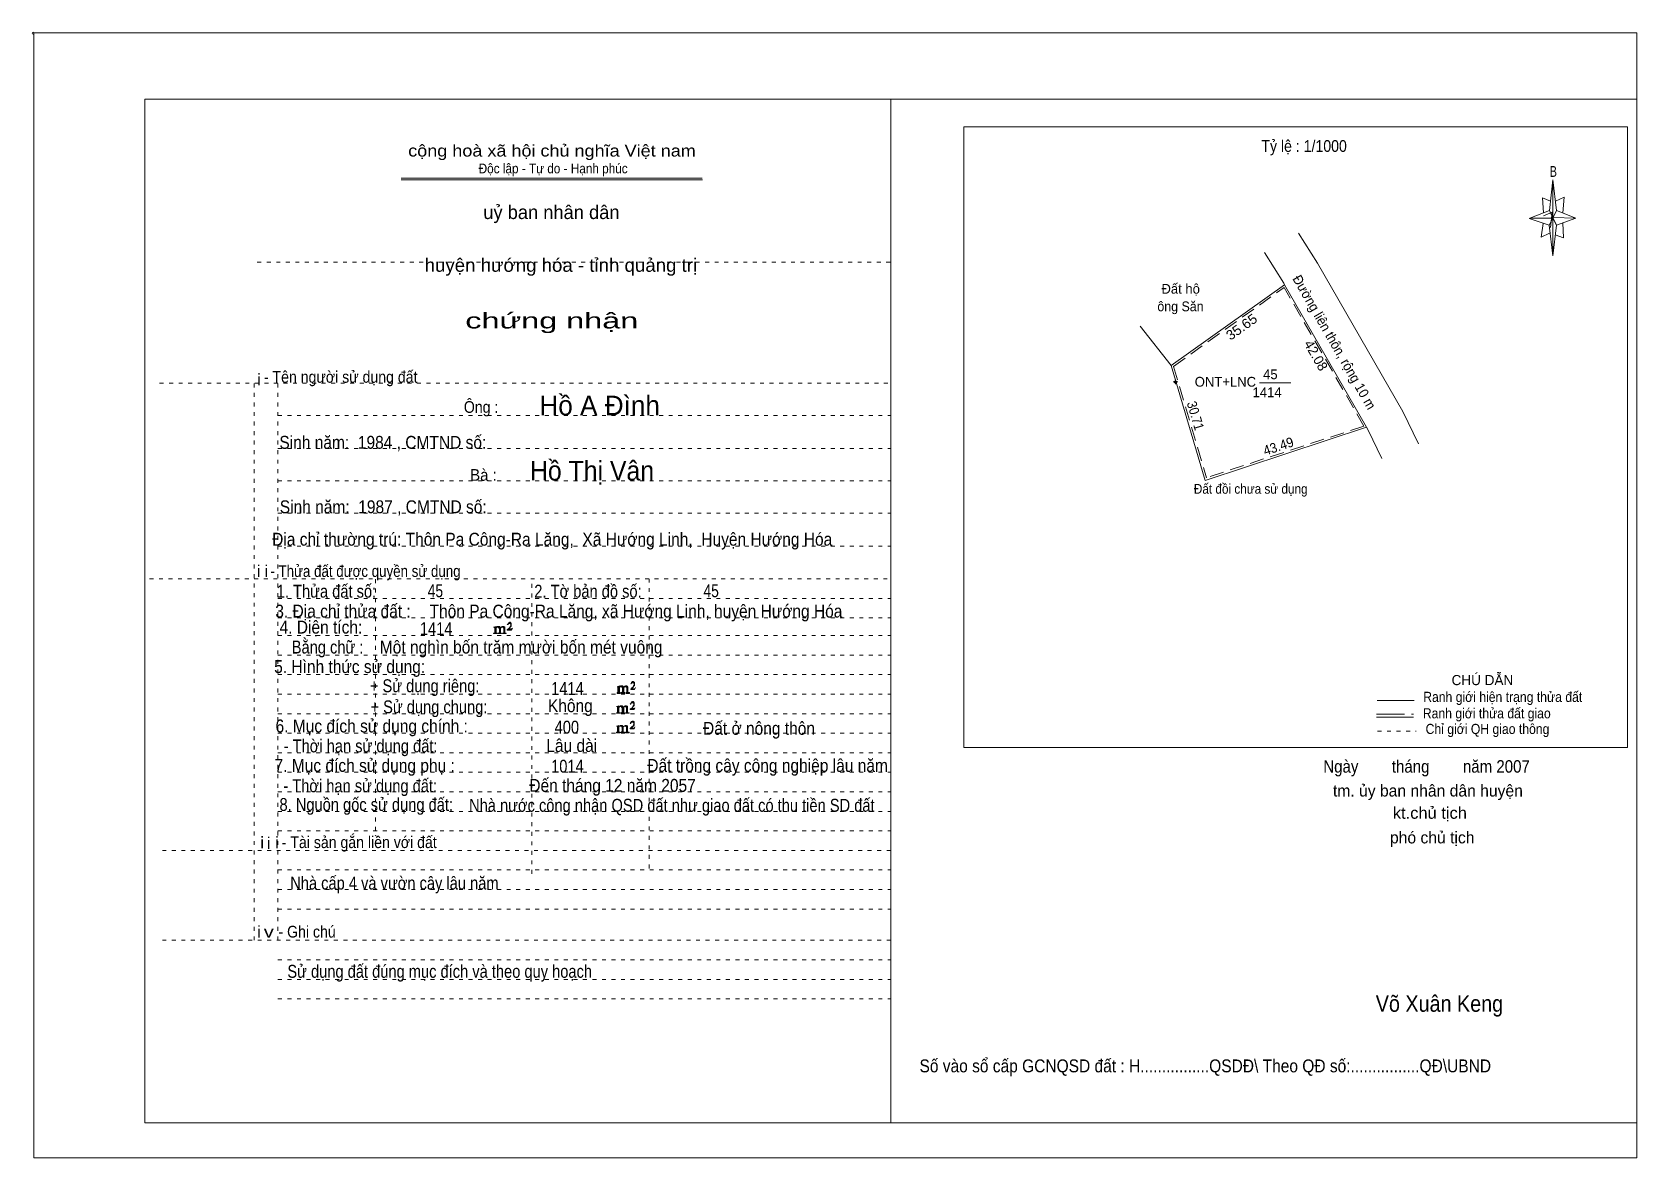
# Model space of a CAD drawing. Header units: centimetres. Extents: x -1.6 to 39.5, y -3.3 to 25.5.
import ezdxf
from ezdxf.enums import TextEntityAlignment as Align

# ---------------------------------------------------------------- set-up
doc = ezdxf.new("R2010")
doc.units = ezdxf.units.CM
doc.header["$LTSCALE"] = 0.12
for name, pattern in [('DOTTED', [1.5, 0.3, -1.2]), ('LONG_DASHED', [7.5, 6, -1.5]), ('MEDIUM_DASHED', [4.5, 3, -1.5])]:
    doc.linetypes.add(name, pattern=pattern)
for name, color, linetype, lineweight in [('1', 7, 'DOTTED', 13), ('10', 7, 'Continuous', 13), ('13', 7, 'Continuous', 13), ('4', 7, 'Continuous', 13), ('5', 7, 'Continuous', 13), ('50', 7, 'Continuous', 13)]:
    doc.layers.add(name, color=color, linetype=linetype, lineweight=lineweight)
doc.layers.add('30', color=7, linetype='Continuous')

msp = doc.modelspace()

# ---------------------------------------------------------------- hatches: boundary and pattern name
at = {"layer": '10'}
msp.add_hatch(color=256, dxfattribs=at).paths.add_polyline_path([(27.704, 16.541, 1), (27.689, 16.541, 1)])
at = {"layer": '50'}
for points in [[(10.27, 10.13), (10.27, 10.12), (10.27, 10.11), (10.25, 10.11), (10.24, 10.11), (10.24, 10.1), (10.33, 10.1), (10.33, 10.11), (10.32, 10.11), (10.31, 10.11), (10.31, 10.12), (10.31, 10.13), (10.31, 10.24), (10.31, 10.25), (10.32, 10.26), (10.34, 10.26), (10.35, 10.26), (10.36, 10.26), (10.37, 10.25), (10.39, 10.22), (10.39, 10.13), (10.37, 10.12), (10.37, 10.11), (10.36, 10.11), (10.35, 10.11), (10.35, 10.1), (10.44, 10.1), (10.44, 10.11), (10.43, 10.11), (10.42, 10.11), (10.42, 10.12), (10.42, 10.13), (10.42, 10.24), (10.44, 10.26), (10.45, 10.26), (10.46, 10.26), (10.49, 10.26), (10.49, 10.25), (10.5, 10.24), (10.5, 10.22), (10.5, 10.13), (10.5, 10.12), (10.49, 10.11), (10.49, 10.11), (10.47, 10.11), (10.47, 10.1), (10.56, 10.1), (10.56, 10.11), (10.55, 10.11), (10.54, 10.11), (10.53, 10.12), (10.53, 10.13), (10.53, 10.2), (10.53, 10.25), (10.53, 10.26), (10.52, 10.27), (10.5, 10.28), (10.47, 10.28), (10.46, 10.28), (10.44, 10.27), (10.41, 10.25), (10.41, 10.26), (10.4, 10.28), (10.39, 10.28), (10.37, 10.28), (10.35, 10.28), (10.34, 10.28), (10.32, 10.26), (10.31, 10.26), (10.31, 10.25), (10.31, 10.25), (10.31, 10.26), (10.31, 10.28), (10.24, 10.26), (10.24, 10.26), (10.25, 10.26), (10.27, 10.25), (10.27, 10.24), (10.27, 10.23)], [(10.69, 10.19), (10.72, 10.24), (10.72, 10.24), (10.71, 10.22), (10.69, 10.22), (10.68, 10.22), (10.63, 10.22), (10.66, 10.26), (10.67, 10.27), (10.69, 10.28), (10.69, 10.3), (10.69, 10.32), (10.69, 10.34), (10.69, 10.35), (10.69, 10.37), (10.68, 10.38), (10.67, 10.38), (10.66, 10.39), (10.65, 10.39), (10.63, 10.38), (10.63, 10.38), (10.62, 10.37), (10.61, 10.35), (10.59, 10.33), (10.61, 10.33), (10.61, 10.35), (10.62, 10.35), (10.63, 10.36), (10.65, 10.36), (10.66, 10.36), (10.67, 10.35), (10.68, 10.35), (10.68, 10.32), (10.68, 10.3), (10.66, 10.28), (10.66, 10.26), (10.65, 10.25), (10.59, 10.2), (10.59, 10.19)], [(13.42, 8.61), (13.42, 8.6), (13.42, 8.59), (13.41, 8.59), (13.4, 8.59), (13.4, 8.57), (13.48, 8.57), (13.48, 8.59), (13.47, 8.59), (13.46, 8.59), (13.46, 8.6), (13.46, 8.61), (13.46, 8.72), (13.46, 8.73), (13.47, 8.74), (13.5, 8.74), (13.51, 8.74), (13.52, 8.74), (13.53, 8.73), (13.54, 8.69), (13.54, 8.61), (13.53, 8.6), (13.53, 8.59), (13.52, 8.59), (13.51, 8.59), (13.51, 8.57), (13.6, 8.57), (13.6, 8.59), (13.58, 8.59), (13.57, 8.59), (13.57, 8.6), (13.57, 8.61), (13.57, 8.72), (13.6, 8.74), (13.61, 8.74), (13.62, 8.74), (13.64, 8.74), (13.64, 8.73), (13.65, 8.72), (13.65, 8.69), (13.65, 8.61), (13.65, 8.6), (13.64, 8.59), (13.64, 8.59), (13.63, 8.59), (13.63, 8.57), (13.72, 8.57), (13.72, 8.59), (13.7, 8.59), (13.69, 8.59), (13.68, 8.6), (13.68, 8.61), (13.68, 8.68), (13.68, 8.73), (13.68, 8.74), (13.67, 8.75), (13.65, 8.76), (13.63, 8.76), (13.62, 8.76), (13.6, 8.75), (13.56, 8.73), (13.56, 8.74), (13.55, 8.76), (13.54, 8.76), (13.53, 8.76), (13.51, 8.76), (13.5, 8.76), (13.47, 8.74), (13.46, 8.74), (13.46, 8.73), (13.46, 8.73), (13.46, 8.74), (13.46, 8.76), (13.4, 8.74), (13.4, 8.74), (13.41, 8.74), (13.42, 8.73), (13.42, 8.72), (13.42, 8.71)], [(13.85, 8.67), (13.87, 8.72), (13.87, 8.72), (13.86, 8.69), (13.85, 8.69), (13.84, 8.69), (13.78, 8.69), (13.82, 8.74), (13.83, 8.75), (13.85, 8.76), (13.85, 8.78), (13.85, 8.79), (13.85, 8.82), (13.85, 8.83), (13.85, 8.85), (13.84, 8.86), (13.83, 8.86), (13.82, 8.87), (13.8, 8.87), (13.78, 8.86), (13.78, 8.86), (13.77, 8.85), (13.76, 8.83), (13.75, 8.81), (13.76, 8.81), (13.76, 8.83), (13.77, 8.83), (13.78, 8.84), (13.8, 8.84), (13.82, 8.84), (13.83, 8.83), (13.84, 8.83), (13.84, 8.79), (13.84, 8.78), (13.82, 8.76), (13.82, 8.74), (13.8, 8.73), (13.75, 8.68), (13.75, 8.67)], [(13.41, 8.09), (13.41, 8.08), (13.41, 8.07), (13.4, 8.07), (13.39, 8.07), (13.39, 8.06), (13.48, 8.06), (13.48, 8.07), (13.47, 8.07), (13.45, 8.07), (13.45, 8.08), (13.45, 8.09), (13.45, 8.2), (13.45, 8.21), (13.47, 8.23), (13.49, 8.23), (13.5, 8.23), (13.51, 8.23), (13.52, 8.21), (13.53, 8.18), (13.53, 8.09), (13.52, 8.08), (13.52, 8.07), (13.51, 8.07), (13.5, 8.07), (13.5, 8.06), (13.59, 8.06), (13.59, 8.07), (13.58, 8.07), (13.57, 8.07), (13.57, 8.08), (13.57, 8.09), (13.57, 8.2), (13.59, 8.23), (13.6, 8.23), (13.61, 8.23), (13.63, 8.23), (13.63, 8.21), (13.64, 8.2), (13.64, 8.18), (13.64, 8.09), (13.64, 8.08), (13.63, 8.07), (13.63, 8.07), (13.62, 8.07), (13.62, 8.06), (13.71, 8.06), (13.71, 8.07), (13.7, 8.07), (13.69, 8.07), (13.67, 8.08), (13.67, 8.09), (13.67, 8.17), (13.67, 8.21), (13.67, 8.23), (13.66, 8.24), (13.64, 8.25), (13.62, 8.25), (13.61, 8.25), (13.59, 8.24), (13.55, 8.21), (13.55, 8.23), (13.54, 8.25), (13.53, 8.25), (13.52, 8.25), (13.5, 8.25), (13.49, 8.25), (13.47, 8.23), (13.45, 8.23), (13.45, 8.21), (13.45, 8.21), (13.45, 8.23), (13.45, 8.25), (13.39, 8.23), (13.39, 8.23), (13.4, 8.23), (13.41, 8.21), (13.41, 8.2), (13.41, 8.19)], [(13.84, 8.16), (13.86, 8.2), (13.86, 8.2), (13.85, 8.18), (13.84, 8.18), (13.83, 8.18), (13.77, 8.18), (13.81, 8.23), (13.82, 8.24), (13.84, 8.25), (13.84, 8.27), (13.84, 8.28), (13.84, 8.3), (13.84, 8.31), (13.84, 8.34), (13.83, 8.35), (13.82, 8.35), (13.81, 8.36), (13.8, 8.36), (13.77, 8.35), (13.77, 8.35), (13.76, 8.34), (13.75, 8.31), (13.74, 8.29), (13.75, 8.29), (13.75, 8.31), (13.76, 8.31), (13.77, 8.33), (13.8, 8.33), (13.81, 8.33), (13.82, 8.31), (13.83, 8.31), (13.83, 8.28), (13.83, 8.27), (13.81, 8.25), (13.81, 8.23), (13.8, 8.21), (13.74, 8.17), (13.74, 8.16)], [(13.84, 7.66), (13.86, 7.71), (13.86, 7.71), (13.85, 7.68), (13.84, 7.68), (13.83, 7.68), (13.77, 7.68), (13.81, 7.73), (13.82, 7.74), (13.84, 7.75), (13.84, 7.77), (13.84, 7.78), (13.84, 7.81), (13.84, 7.82), (13.84, 7.84), (13.83, 7.85), (13.82, 7.85), (13.81, 7.86), (13.79, 7.86), (13.77, 7.85), (13.77, 7.85), (13.76, 7.84), (13.75, 7.82), (13.74, 7.8), (13.75, 7.8), (13.75, 7.82), (13.76, 7.82), (13.77, 7.83), (13.79, 7.83), (13.81, 7.83), (13.82, 7.82), (13.83, 7.82), (13.83, 7.78), (13.83, 7.77), (13.81, 7.75), (13.81, 7.73), (13.79, 7.72), (13.74, 7.67), (13.74, 7.66)], [(13.41, 7.6), (13.41, 7.59), (13.41, 7.58), (13.4, 7.58), (13.39, 7.58), (13.39, 7.56), (13.47, 7.56), (13.47, 7.58), (13.46, 7.58), (13.45, 7.58), (13.45, 7.59), (13.45, 7.6), (13.45, 7.71), (13.45, 7.72), (13.46, 7.73), (13.49, 7.73), (13.5, 7.73), (13.51, 7.73), (13.52, 7.72), (13.53, 7.68), (13.53, 7.6), (13.52, 7.59), (13.52, 7.58), (13.51, 7.58), (13.5, 7.58), (13.5, 7.56), (13.59, 7.56), (13.59, 7.58), (13.57, 7.58), (13.56, 7.58), (13.56, 7.59), (13.56, 7.6), (13.56, 7.71), (13.59, 7.73), (13.6, 7.73), (13.61, 7.73), (13.63, 7.73), (13.63, 7.72), (13.64, 7.71), (13.64, 7.68), (13.64, 7.6), (13.64, 7.59), (13.63, 7.58), (13.63, 7.58), (13.62, 7.58), (13.62, 7.56), (13.71, 7.56), (13.71, 7.58), (13.69, 7.58), (13.68, 7.58), (13.67, 7.59), (13.67, 7.6), (13.67, 7.67), (13.67, 7.72), (13.67, 7.73), (13.66, 7.74), (13.64, 7.75), (13.62, 7.75), (13.61, 7.75), (13.59, 7.74), (13.55, 7.72), (13.55, 7.73), (13.54, 7.75), (13.53, 7.75), (13.52, 7.75), (13.5, 7.75), (13.49, 7.75), (13.46, 7.73), (13.45, 7.73), (13.45, 7.72), (13.45, 7.72), (13.45, 7.73), (13.45, 7.75), (13.39, 7.73), (13.39, 7.73), (13.4, 7.73), (13.41, 7.72), (13.41, 7.71), (13.41, 7.7)]]:
    msp.add_hatch(color=256, dxfattribs=at).paths.add_polyline_path(points)

# ---------------------------------------------------------------- linework, layer by layer
at = {"layer": '1', "linetype": 'Continuous'}
for p, q in [((1.31, -2.42), (1.31, 23.78)), ((1.31, 23.78), (39.51, 23.78)), ((20.41, -2.42), (20.41, 23.78)), ((39.51, -2.42), (39.51, 23.78)), ((7.87, 21.76), (15.58, 21.76)), ((7.87, 21.71), (15.59, 21.71)), ((37.26, 20.55), (36.75, 20.72)), ((1.31, -2.42), (39.51, -2.42))]:
    msp.add_line(p, q, dxfattribs=at)
at = {"layer": '1'}
for p, q in [((4.19, 19.61), (20.41, 19.61)), ((1.69, 16.51), (20.41, 16.51)), ((4.11, 2.25), (4.11, 16.51)), ((4.72, 2.25), (4.72, 16.51)), ((4.72, 15.68), (20.41, 15.68)), ((4.72, 14.84), (20.41, 14.84)), ((4.72, 14.01), (20.41, 14.01)), ((4.72, 13.18), (20.41, 13.18)), ((4.72, 12.34), (20.41, 12.34)), ((1.43, 11.5), (20.41, 11.5)), ((7.22, 5.05), (7.22, 11.5)), ((11.22, 3.95), (11.22, 11.5)), ((14.22, 4.09), (14.22, 11.5)), ((4.72, 11), (20.41, 11)), ((4.72, 10.5), (20.41, 10.5)), ((4.72, 10.05), (20.41, 10.05)), ((4.72, 9.55), (20.41, 9.55)), ((4.72, 9.05), (20.41, 9.05)), ((4.72, 8.55), (20.41, 8.55)), ((4.72, 8.05), (20.41, 8.05)), ((4.72, 7.55), (20.41, 7.55)), ((4.72, 7.05), (20.41, 7.05)), ((4.72, 6.55), (20.41, 6.55)), ((4.72, 6.05), (20.41, 6.05)), ((4.72, 5.55), (20.41, 5.55)), ((4.72, 5.05), (20.41, 5.05)), ((1.76, 4.55), (20.41, 4.55)), ((4.72, 4.05), (20.41, 4.05)), ((4.72, 3.55), (20.41, 3.55)), ((4.72, 3.05), (20.41, 3.05)), ((1.76, 2.25), (20.41, 2.25)), ((4.72, 1.75), (20.41, 1.75)), ((4.72, 1.25), (20.41, 1.25)), ((4.72, 0.75), (20.41, 0.75))]:
    msp.add_line(p, q, dxfattribs=at)
at = {"layer": '1', "linetype": 'Continuous'}
msp.add_lwpolyline([(-1.53, -3.32), (39.51, -3.32), (39.51, 25.48), (-1.53, 25.48)], close=True, dxfattribs=at)
msp.add_lwpolyline([(37.27, 20.35), (37.06, 20.25), (37.11, 20.6)], dxfattribs=at)
at = {"layer": '10'}
for p, q in [((30.85, 20.35), (31.33, 19.58)), ((29.98, 19.85), (30.47, 19.07)), ((27.59, 16.96), (30.49, 19.03)), ((30.47, 19.07), (30.49, 19.03)), ((32.59, 15.38), (30.49, 19.03)), ((27.59, 16.96), (26.79, 17.97)), ((27.59, 16.96), (28.46, 14.02)), ((27.67, 16.54), (27.64, 16.54)), ((27.7, 16.6), (27.7, 16.57)), ((27.7, 16.51), (27.7, 16.48)), ((27.76, 16.54), (27.73, 16.54)), ((32.59, 15.38), (28.46, 14.02)), ((32.63, 15.31), (32.59, 15.38)), ((32.98, 14.58), (32.63, 15.31))]:
    msp.add_line(p, q, dxfattribs=at)
at = {"layer": '10', "linetype": 'MEDIUM_DASHED'}
for p, q in [((27.65, 16.94), (30.48, 18.96)), ((32.52, 15.41), (30.48, 18.96)), ((27.65, 16.94), (28.49, 14.09)), ((32.52, 15.41), (28.49, 14.09))]:
    msp.add_line(p, q, dxfattribs=at)
at = {"layer": '10'}
msp.add_lwpolyline([(33.92, 14.96), (33.52, 15.78), (31.33, 19.58)], dxfattribs=at)
for radius in [0.0312, 0.0075]:
    msp.add_circle((27.697, 16.541), radius, dxfattribs=at)
at = {"layer": '13'}
msp.add_line((29.85, 16.52), (30.65, 16.52), dxfattribs=at)
at = {"layer": '4'}
for p, q in [((32.86, 8.39), (33.81, 8.39)), ((32.84, 7.96), (33.79, 7.96))]:
    msp.add_line(p, q, dxfattribs=at)
at = {"layer": '4', "linetype": 'LONG_DASHED'}
msp.add_line((32.84, 8.04), (33.79, 8.04), dxfattribs=at)
at = {"layer": '4', "linetype": 'DOTTED'}
msp.add_line((32.87, 7.6), (33.86, 7.6), dxfattribs=at)
at = {"layer": '4'}
msp.add_lwpolyline([(22.28, 23.07), (39.27, 23.07), (39.27, 7.18), (22.28, 7.18)], close=True, dxfattribs=at)
msp.add_circle((-1.55, 25.47), 0.025, dxfattribs=at)
at = {"layer": '5'}
for p, q in [((37.27, 20.93), (37.36, 21.71)), ((37.45, 20.55), (37.36, 19.77)), ((37.45, 20.93), (37.95, 20.73)), ((37.61, 20.61), (37.63, 20.23)), ((37.63, 20.23), (37.42, 20.31))]:
    msp.add_line(p, q, dxfattribs=at)
for points in [[(37.36, 21.71), (37.45, 20.93), (37.36, 20.73)], [(37.36, 20.73), (36.77, 20.73), (37.27, 20.93), (37.45, 20.55), (37.95, 20.73), (37.36, 20.75)], [(37.36, 20.73), (37.36, 19.77), (37.26, 20.55)]]:
    msp.add_lwpolyline(points, close=True, dxfattribs=at)
for points in [[(37.3, 21.17), (37.09, 21.25), (37.12, 20.87)], [(37.43, 21.17), (37.65, 21.27), (37.61, 20.87)], [(37.36, 20.73), (37.27, 20.93), (36.77, 20.73)], [(37.12, 20.79), (37.34, 20.89), (37.3, 20.49)], [(37.36, 20.73), (37.45, 20.55), (37.95, 20.73)]]:
    msp.add_lwpolyline(points, dxfattribs=at)
at = {"layer": '50'}
for points in [[(10.27, 10.13), (10.27, 10.12), (10.27, 10.11), (10.25, 10.11), (10.24, 10.11), (10.24, 10.1), (10.33, 10.1), (10.33, 10.11), (10.32, 10.11), (10.31, 10.11), (10.31, 10.12), (10.31, 10.13), (10.31, 10.24), (10.31, 10.25), (10.32, 10.26), (10.34, 10.26), (10.35, 10.26), (10.36, 10.26), (10.37, 10.25), (10.39, 10.22), (10.39, 10.13), (10.37, 10.12), (10.37, 10.11), (10.36, 10.11), (10.35, 10.11), (10.35, 10.1), (10.44, 10.1), (10.44, 10.11), (10.43, 10.11), (10.42, 10.11), (10.42, 10.12), (10.42, 10.13), (10.42, 10.24), (10.44, 10.26), (10.45, 10.26), (10.46, 10.26), (10.49, 10.26), (10.49, 10.25), (10.5, 10.24), (10.5, 10.22), (10.5, 10.13), (10.5, 10.12), (10.49, 10.11), (10.49, 10.11), (10.47, 10.11), (10.47, 10.1), (10.56, 10.1), (10.56, 10.11), (10.55, 10.11), (10.54, 10.11), (10.53, 10.12), (10.53, 10.13), (10.53, 10.2), (10.53, 10.25), (10.53, 10.26), (10.52, 10.27), (10.5, 10.28), (10.47, 10.28), (10.46, 10.28), (10.44, 10.27), (10.41, 10.25), (10.41, 10.26), (10.4, 10.28), (10.39, 10.28), (10.37, 10.28), (10.35, 10.28), (10.34, 10.28), (10.32, 10.26), (10.31, 10.26), (10.31, 10.25), (10.31, 10.25), (10.31, 10.26), (10.31, 10.28), (10.24, 10.26), (10.24, 10.26), (10.25, 10.26), (10.27, 10.25), (10.27, 10.24), (10.27, 10.23)], [(10.69, 10.19), (10.72, 10.24), (10.72, 10.24), (10.71, 10.22), (10.69, 10.22), (10.68, 10.22), (10.63, 10.22), (10.66, 10.26), (10.67, 10.27), (10.69, 10.28), (10.69, 10.3), (10.69, 10.32), (10.69, 10.34), (10.69, 10.35), (10.69, 10.37), (10.68, 10.38), (10.67, 10.38), (10.66, 10.39), (10.65, 10.39), (10.63, 10.38), (10.63, 10.38), (10.62, 10.37), (10.61, 10.35), (10.59, 10.33), (10.61, 10.33), (10.61, 10.35), (10.62, 10.35), (10.63, 10.36), (10.65, 10.36), (10.66, 10.36), (10.67, 10.35), (10.68, 10.35), (10.68, 10.32), (10.68, 10.3), (10.66, 10.28), (10.66, 10.26), (10.65, 10.25), (10.59, 10.2), (10.59, 10.19)], [(13.42, 8.61), (13.42, 8.6), (13.42, 8.59), (13.41, 8.59), (13.4, 8.59), (13.4, 8.57), (13.48, 8.57), (13.48, 8.59), (13.47, 8.59), (13.46, 8.59), (13.46, 8.6), (13.46, 8.61), (13.46, 8.72), (13.46, 8.73), (13.47, 8.74), (13.5, 8.74), (13.51, 8.74), (13.52, 8.74), (13.53, 8.73), (13.54, 8.69), (13.54, 8.61), (13.53, 8.6), (13.53, 8.59), (13.52, 8.59), (13.51, 8.59), (13.51, 8.57), (13.6, 8.57), (13.6, 8.59), (13.58, 8.59), (13.57, 8.59), (13.57, 8.6), (13.57, 8.61), (13.57, 8.72), (13.6, 8.74), (13.61, 8.74), (13.62, 8.74), (13.64, 8.74), (13.64, 8.73), (13.65, 8.72), (13.65, 8.69), (13.65, 8.61), (13.65, 8.6), (13.64, 8.59), (13.64, 8.59), (13.63, 8.59), (13.63, 8.57), (13.72, 8.57), (13.72, 8.59), (13.7, 8.59), (13.69, 8.59), (13.68, 8.6), (13.68, 8.61), (13.68, 8.68), (13.68, 8.73), (13.68, 8.74), (13.67, 8.75), (13.65, 8.76), (13.63, 8.76), (13.62, 8.76), (13.6, 8.75), (13.56, 8.73), (13.56, 8.74), (13.55, 8.76), (13.54, 8.76), (13.53, 8.76), (13.51, 8.76), (13.5, 8.76), (13.47, 8.74), (13.46, 8.74), (13.46, 8.73), (13.46, 8.73), (13.46, 8.74), (13.46, 8.76), (13.4, 8.74), (13.4, 8.74), (13.41, 8.74), (13.42, 8.73), (13.42, 8.72), (13.42, 8.71)], [(13.85, 8.67), (13.87, 8.72), (13.87, 8.72), (13.86, 8.69), (13.85, 8.69), (13.84, 8.69), (13.78, 8.69), (13.82, 8.74), (13.83, 8.75), (13.85, 8.76), (13.85, 8.78), (13.85, 8.79), (13.85, 8.82), (13.85, 8.83), (13.85, 8.85), (13.84, 8.86), (13.83, 8.86), (13.82, 8.87), (13.8, 8.87), (13.78, 8.86), (13.78, 8.86), (13.77, 8.85), (13.76, 8.83), (13.75, 8.81), (13.76, 8.81), (13.76, 8.83), (13.77, 8.83), (13.78, 8.84), (13.8, 8.84), (13.82, 8.84), (13.83, 8.83), (13.84, 8.83), (13.84, 8.79), (13.84, 8.78), (13.82, 8.76), (13.82, 8.74), (13.8, 8.73), (13.75, 8.68), (13.75, 8.67)], [(13.41, 8.09), (13.41, 8.08), (13.41, 8.07), (13.4, 8.07), (13.39, 8.07), (13.39, 8.06), (13.48, 8.06), (13.48, 8.07), (13.47, 8.07), (13.45, 8.07), (13.45, 8.08), (13.45, 8.09), (13.45, 8.2), (13.45, 8.21), (13.47, 8.23), (13.49, 8.23), (13.5, 8.23), (13.51, 8.23), (13.52, 8.21), (13.53, 8.18), (13.53, 8.09), (13.52, 8.08), (13.52, 8.07), (13.51, 8.07), (13.5, 8.07), (13.5, 8.06), (13.59, 8.06), (13.59, 8.07), (13.58, 8.07), (13.57, 8.07), (13.57, 8.08), (13.57, 8.09), (13.57, 8.2), (13.59, 8.23), (13.6, 8.23), (13.61, 8.23), (13.63, 8.23), (13.63, 8.21), (13.64, 8.2), (13.64, 8.18), (13.64, 8.09), (13.64, 8.08), (13.63, 8.07), (13.63, 8.07), (13.62, 8.07), (13.62, 8.06), (13.71, 8.06), (13.71, 8.07), (13.7, 8.07), (13.69, 8.07), (13.67, 8.08), (13.67, 8.09), (13.67, 8.17), (13.67, 8.21), (13.67, 8.23), (13.66, 8.24), (13.64, 8.25), (13.62, 8.25), (13.61, 8.25), (13.59, 8.24), (13.55, 8.21), (13.55, 8.23), (13.54, 8.25), (13.53, 8.25), (13.52, 8.25), (13.5, 8.25), (13.49, 8.25), (13.47, 8.23), (13.45, 8.23), (13.45, 8.21), (13.45, 8.21), (13.45, 8.23), (13.45, 8.25), (13.39, 8.23), (13.39, 8.23), (13.4, 8.23), (13.41, 8.21), (13.41, 8.2), (13.41, 8.19)], [(13.84, 8.16), (13.86, 8.2), (13.86, 8.2), (13.85, 8.18), (13.84, 8.18), (13.83, 8.18), (13.77, 8.18), (13.81, 8.23), (13.82, 8.24), (13.84, 8.25), (13.84, 8.27), (13.84, 8.28), (13.84, 8.3), (13.84, 8.31), (13.84, 8.34), (13.83, 8.35), (13.82, 8.35), (13.81, 8.36), (13.8, 8.36), (13.77, 8.35), (13.77, 8.35), (13.76, 8.34), (13.75, 8.31), (13.74, 8.29), (13.75, 8.29), (13.75, 8.31), (13.76, 8.31), (13.77, 8.33), (13.8, 8.33), (13.81, 8.33), (13.82, 8.31), (13.83, 8.31), (13.83, 8.28), (13.83, 8.27), (13.81, 8.25), (13.81, 8.23), (13.8, 8.21), (13.74, 8.17), (13.74, 8.16)], [(13.84, 7.66), (13.86, 7.71), (13.86, 7.71), (13.85, 7.68), (13.84, 7.68), (13.83, 7.68), (13.77, 7.68), (13.81, 7.73), (13.82, 7.74), (13.84, 7.75), (13.84, 7.77), (13.84, 7.78), (13.84, 7.81), (13.84, 7.82), (13.84, 7.84), (13.83, 7.85), (13.82, 7.85), (13.81, 7.86), (13.79, 7.86), (13.77, 7.85), (13.77, 7.85), (13.76, 7.84), (13.75, 7.82), (13.74, 7.8), (13.75, 7.8), (13.75, 7.82), (13.76, 7.82), (13.77, 7.83), (13.79, 7.83), (13.81, 7.83), (13.82, 7.82), (13.83, 7.82), (13.83, 7.78), (13.83, 7.77), (13.81, 7.75), (13.81, 7.73), (13.79, 7.72), (13.74, 7.67), (13.74, 7.66)], [(13.41, 7.6), (13.41, 7.59), (13.41, 7.58), (13.4, 7.58), (13.39, 7.58), (13.39, 7.56), (13.47, 7.56), (13.47, 7.58), (13.46, 7.58), (13.45, 7.58), (13.45, 7.59), (13.45, 7.6), (13.45, 7.71), (13.45, 7.72), (13.46, 7.73), (13.49, 7.73), (13.5, 7.73), (13.51, 7.73), (13.52, 7.72), (13.53, 7.68), (13.53, 7.6), (13.52, 7.59), (13.52, 7.58), (13.51, 7.58), (13.5, 7.58), (13.5, 7.56), (13.59, 7.56), (13.59, 7.58), (13.57, 7.58), (13.56, 7.58), (13.56, 7.59), (13.56, 7.6), (13.56, 7.71), (13.59, 7.73), (13.6, 7.73), (13.61, 7.73), (13.63, 7.73), (13.63, 7.72), (13.64, 7.71), (13.64, 7.68), (13.64, 7.6), (13.64, 7.59), (13.63, 7.58), (13.63, 7.58), (13.62, 7.58), (13.62, 7.56), (13.71, 7.56), (13.71, 7.58), (13.69, 7.58), (13.68, 7.58), (13.67, 7.59), (13.67, 7.6), (13.67, 7.67), (13.67, 7.72), (13.67, 7.73), (13.66, 7.74), (13.64, 7.75), (13.62, 7.75), (13.61, 7.75), (13.59, 7.74), (13.55, 7.72), (13.55, 7.73), (13.54, 7.75), (13.53, 7.75), (13.52, 7.75), (13.5, 7.75), (13.49, 7.75), (13.46, 7.73), (13.45, 7.73), (13.45, 7.72), (13.45, 7.72), (13.45, 7.73), (13.45, 7.75), (13.39, 7.73), (13.39, 7.73), (13.4, 7.73), (13.41, 7.72), (13.41, 7.71), (13.41, 7.7)]]:
    msp.add_lwpolyline(points, close=True, dxfattribs=at)

# ---------------------------------------------------------------- texts
at = {"layer": '1'}
for s, height, width, p in [('cộng hoà xã hội chủ nghĩa Việt nam', 0.3, 1.15, (11.735, 22.31)), ('Độc lập - Tự do - Hạnh phúc', 0.25, 0.9, (11.765, 21.88)), ('chứng nhận', 0.4, 1.55, (11.73, 17.91)), ('- Tên người sử dụng đất', 0.3, 0.9, (6.325, 16.52)), ('- Thửa đất được quyền sử dụng', 0.3, 0.85, (6.96, 11.55)), ('- Tài sản gắn liền với đất ', 0.3, 0.9, (6.85, 4.61)), ('v', 0.3, 1.3, (4.485, 2.32)), ('- Ghi chú', 0.3, 0.9, (5.465, 2.32))]:
    msp.add_text(s, height=height, dxfattribs=dict(at, width=width)).set_placement(p, align=Align.CENTER)
for s, height, p in [('uỷ ban nhân dân', 0.35, (11.72, 20.71)), ('i', 0.3, (4.235, 16.45)), ('i', 0.3, (4.225, 11.55)), ('i', 0.3, (4.425, 11.55)), ('i', 0.3, (4.315, 4.6)), ('i', 0.3, (4.485, 4.59)), ('i', 0.3, (4.695, 4.6)), ('i', 0.3, (4.235, 2.32))]:
    msp.add_text(s, height=height, dxfattribs=at).set_placement(p, align=Align.CENTER)
at = {"layer": '10'}
for s, height, width, p in [('Tỷ lệ : 1/1000', 0.3, 0.9, (30.99, 22.43)), ('ông Săn', 0.25, 0.95, (27.825, 18.35)), ('Hồ Thị Vân', 0.5, 0.95, (12.76, 14.02)), ('Đất đồi chưa sử dụng ', 0.25, 0.9, (29.665, 13.68)), ('Võ Xuân Keng', 0.42, 0.9, (34.455, 0.42))]:
    msp.add_text(s, height=height, dxfattribs=dict(at, width=width)).set_placement(p, align=Align.CENTER)
for s, height, p in [('Đất hộ', 0.25, (27.83, 18.8)), ('Hồ A Đình', 0.5, (12.955, 15.69))]:
    msp.add_text(s, height=height, dxfattribs=at).set_placement(p, align=Align.CENTER)
at = {"layer": '10', "width": 0.95}
msp.add_text('Đường liên thôn, rộng 10 m ', height=0.25, rotation=299.914, dxfattribs=at).set_placement((31.677, 17.457), align=Align.CENTER)
at = {"layer": '10'}
for s, p in [('45', (29.94, 16.61)), ('1414', (29.67, 16.15))]:
    msp.add_text(s, height=0.25, dxfattribs=at).set_placement(p)
msp.add_text('ONT+LNC', height=0.25, dxfattribs=at).set_placement((29.76, 16.42), align=Align.RIGHT)
at = {"layer": '30'}
for s, rotation, width, p in [('35.65', 35.478, 1.05, (29.462, 17.848)), ('30.71', 286.553, 0.9, (28.09, 15.641)), ('43.49', 18.318, 0.95, (30.371, 14.776))]:
    msp.add_text(s, height=0.25, rotation=rotation, dxfattribs=dict(at, width=width)).set_placement(p, align=Align.CENTER)
msp.add_text('42.08', height=0.25, rotation=299.953, dxfattribs=at).set_placement((31.185, 17.157), align=Align.CENTER)
at = {"layer": '4'}
msp.add_text('CHÚ DẪN', height=0.2591, dxfattribs=at).set_placement((35.555, 8.78), align=Align.CENTER)
at = {"layer": '4', "width": 0.9}
for s, p in [('Ranh giới hiện trạng thửa đất', (36.075, 8.35)), ('Ranh giới thửa đất giao ', (35.71, 7.93)), ('Chỉ giới QH giao thông', (35.685, 7.53))]:
    msp.add_text(s, height=0.2591, dxfattribs=at).set_placement(p, align=Align.CENTER)
at = {"layer": '5', "width": 0.75}
msp.add_text('B', height=0.276, dxfattribs=at).set_placement((37.37, 21.79), align=Align.CENTER)
at = {"layer": '50'}
for s, height, width, p in [('  huyện hướng hóa - tỉnh quảng trị', 0.34, 1.05, (11.83, 19.36)), ('Ông :', 0.3, 0.9, (9.92, 15.75)), ('Sinh năm:  1984 , CMTND số: ', 0.33, 0.9, (7.46, 14.83)), ('Bà :', 0.3, 0.95, (9.98, 14.01)), ('Sinh năm:  1987 , CMTND số: ', 0.33, 0.9, (7.47, 13.18)), ('Địa chỉ thường trú: Thôn Pa Công-Ra Lăng,  Xã Hướng Linh,  Huyện Hướng Hóa', 0.33, 0.9, (11.74, 12.35)), ('1. Thửa đất số:  ', 0.33, 0.85, (6.065, 11.02)), ('45', 0.33, 0.8, (8.75, 11.03)), ('2. Tờ bản đồ số:  ', 0.33, 0.85, (12.76, 11.02)), ('45', 0.33, 0.8, (15.81, 11.03)), ('3. Địa chỉ thửa đất : ', 0.33, 0.9, (6.44, 10.51)), ('Thôn Pa Công-Ra Lăng, xã Hướng Linh, huyện Hướng Hóa', 0.33, 0.9, (13.885, 10.51)), ('4. Diện tích: ', 0.33, 0.9, (5.875, 10.1)), ('1414', 0.33, 0.85, (8.77, 10.06)), ('Bằng chữ :', 0.33, 0.85, (5.99, 9.59)), ('Một nghìn bốn trăm mười bốn mét vuông', 0.33, 0.9, (10.945, 9.59)), ('5. Hình thức sử dụng:', 0.33, 0.9, (6.555, 9.09)), ('+ Sử dụng riêng:', 0.33, 0.85, (8.475, 8.6)), ('1414', 0.33, 0.85, (12.13, 8.53)), ('+ Sử dụng chung:', 0.33, 0.85, (8.585, 8.06)), ('Không', 0.33, 0.9, (12.205, 8.09)), ('6. Mục đích sử dụng chính :', 0.33, 0.9, (7.12, 7.57)), ('400', 0.33, 0.85, (12.115, 7.54)), ('Đất ở nông thôn', 0.33, 0.9, (17.035, 7.51)), ('- Thời hạn sử dụng đất:', 0.33, 0.85, (6.835, 7.06)), ('Lâu dài', 0.33, 0.9, (12.24, 7.07)), ('7. Mục đích sử dụng phụ :', 0.33, 0.9, (6.94, 6.56)), ('1014', 0.33, 0.85, (12.13, 6.54)), ('Đất trồng cây công nghiệp lâu năm', 0.33, 0.9, (17.255, 6.56)), ('Ngày        tháng        năm 2007', 0.32, 0.9, (34.125, 6.54)), ('- Thời hạn sử dụng đất:', 0.33, 0.85, (6.825, 6.04)), ('Đến tháng 12 năm 2057', 0.33, 0.9, (13.285, 6.05)), ('8. Nguồn gốc sử dụng đất:', 0.33, 0.85, (6.98, 5.56)), ('Nhà nước công nhận QSD đất như giao đất có thu tiền SD đất ', 0.33, 0.85, (14.855, 5.54)), ('kt.chủ tịch', 0.3, 1.05, (34.21, 5.36)), ('Nhà cấp 4 và vườn cây lâu năm', 0.33, 0.85, (7.7, 3.55)), ('Sử dụng đất đúng mục đích và theo quy hoạch', 0.33, 0.85, (8.86, 1.29)), ('Số vào sổ cấp GCNQSD đất : H................QSDĐ\\ Theo QĐ số:................QĐ\\UBND', 0.33, 0.9, (28.46, -1.13))]:
    msp.add_text(s, height=height, dxfattribs=dict(at, width=width)).set_placement(p, align=Align.CENTER)
for s, p in [('tm. ủy ban nhân dân huyện ', (34.215, 5.93)), ('phó chủ tịch', (34.27, 4.73))]:
    msp.add_text(s, height=0.3, dxfattribs=at).set_placement(p, align=Align.CENTER)

doc.saveas('drawing.dxf')
